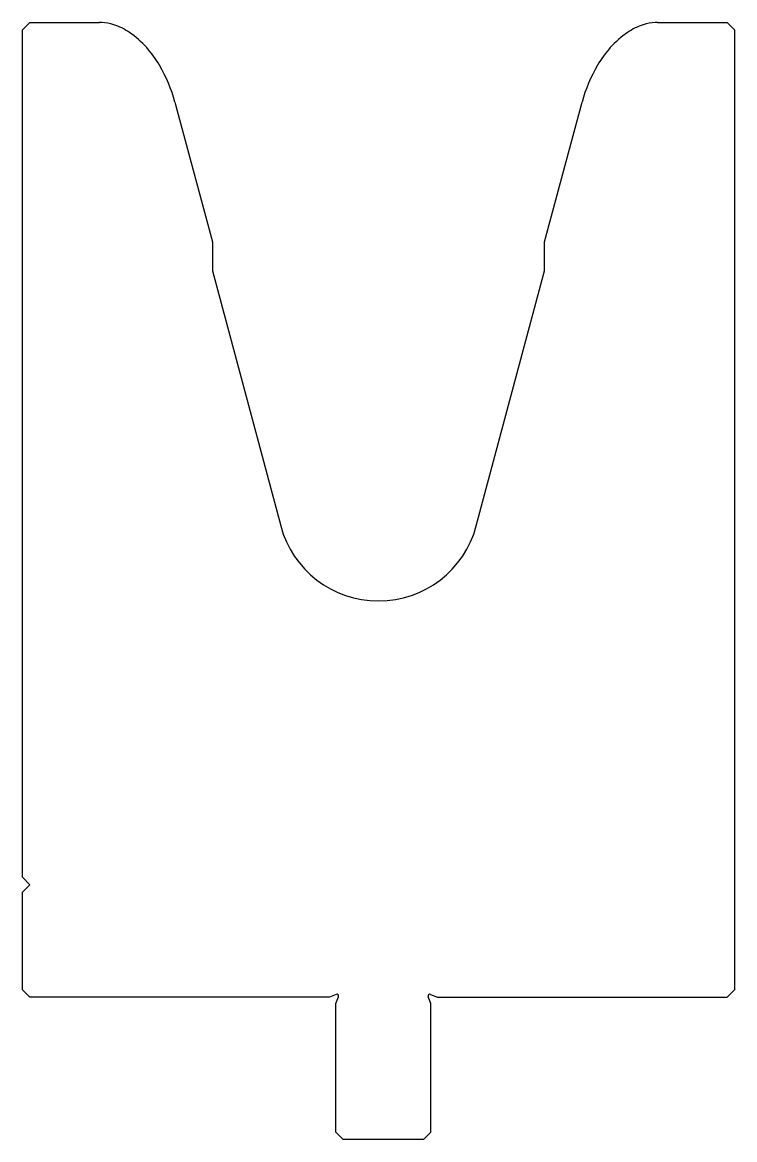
# Model space of a CAD drawing. Header units: metres. Extents: x 55 to 150, y 68 to 217.
import ezdxf

# ---------------------------------------------------------------- set-up
doc = ezdxf.new("R2010")
doc.units = ezdxf.units.M

msp = doc.modelspace()

# ---------------------------------------------------------------- linework, layer by layer
for p, q in [((56.297529, 217.133771), (55.297529, 216.133771)), ((55.297529, 103.133771), (55.297529, 216.133771)), ((56.297529, 217.133771), (65.580646, 217.133771)), ((140.014412, 217.133771), (149.297529, 217.133771)), ((150.297529, 216.133771), (149.297529, 217.133771)), ((150.297529, 216.133771), (150.297529, 88.133771)), ((75.646949, 206.499592), (80.642529, 187.855832)), ((124.952529, 187.855832), (129.94811, 206.499592)), ((80.642529, 187.855832), (80.642529, 183.992129)), ((124.952529, 183.992129), (124.952529, 187.855832)), ((80.642529, 183.992129), (89.757531, 149.974481)), ((115.837528, 149.974481), (124.952529, 183.992129)), ((55.297529, 103.133771), (56.297529, 102.133771)), ((56.297529, 102.133771), (55.297529, 101.133771)), ((55.297529, 88.133771), (55.297529, 101.133771)), ((55.297529, 88.133771), (56.297529, 87.133771)), ((149.297529, 87.133771), (150.297529, 88.133771)), ((96.247529, 87.133771), (56.297529, 87.133771)), ((97.140959, 87.503842), (96.247529, 87.133771)), ((97.097529, 86.283771), (97.4676, 87.177201)), ((109.797529, 86.283771), (109.427458, 87.177201)), ((109.754099, 87.503842), (110.647529, 87.133771)), ((110.647529, 87.133771), (149.297529, 87.133771)), ((97.097529, 69.133771), (97.097529, 86.283771)), ((109.797529, 69.133771), (109.797529, 86.283771)), ((97.097529, 69.133771), (98.097529, 68.133771)), ((108.797529, 68.133771), (109.797529, 69.133771)), ((108.797529, 68.133771), (98.097529, 68.133771))]:
    msp.add_line(p, q)
for centre, radius, start, end in [((65.580646, 211.433771), 5.7, 87.003536, 90), ((65.559737, 211.034318), 6.1, 71.64934, 87.003536), ((64.772657, 208.661449), 8.6, 56.111999, 71.64934), ((140.822401, 208.661449), 8.6, 108.35066, 123.888001), ((140.035322, 211.034318), 6.1, 92.996464, 108.35066), ((140.014412, 211.433771), 5.7, 90, 92.996464), ((62.932672, 205.922023), 11.9, 41.223061, 56.111999), ((142.662387, 205.922023), 11.9, 123.888001, 138.776939), ((60.149718, 203.483752), 15.6, 30.532247, 41.223061), ((145.445341, 203.483752), 15.6, 138.776939, 149.467753), ((56.61821, 201.400856), 19.7, 15, 30.532247), ((148.976848, 201.400856), 19.7, 149.467753, 165), ((102.797529, 153.468538), 13.5, 195, 345), ((97.23663, 87.272872), 0.25, 337.5, 112.5), ((109.658428, 87.272872), 0.25, 67.5, 202.5)]:
    msp.add_arc(centre, radius, start, end)

doc.saveas('drawing.dxf')
